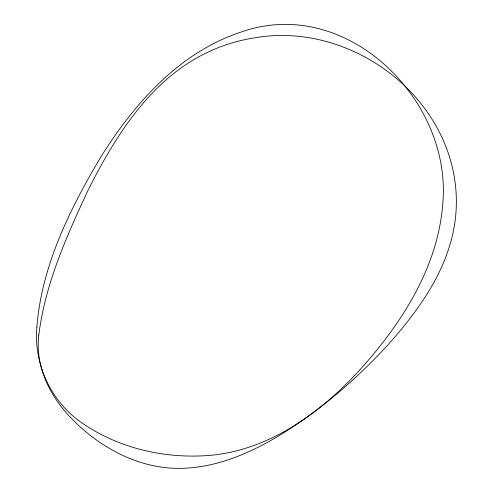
<?xml version="1.0" encoding="UTF-8"?>
<svg xmlns="http://www.w3.org/2000/svg" width="493" height="493" viewBox="0 0 493 493"><rect width="100%" height="100%" fill="white"/><g stroke="black" fill="none" stroke-linecap="round" stroke-linejoin="round"><path stroke-width="0.74" d="M36.858 327.266C33.555 365.492 52.233 404.013 84.605 424.707C120.73 448.753 165.475 458.749 208.521 455.483C268.278 450.731 319.581 413.596 359.033 370.767C401.296 324.147 438.228 267.28 442.843 202.919C451.841 99.167 345.957 -4.862 241.416 31.953C179.07 52.283 133.585 104.22 99.999 158.352C69.384 210.073 41.529 266.442 36.858 327.266M38.799 335.049C34.781 367.951 51.518 399.361 74.677 421.607A197.816 177.184 -14 0 0 92.894 437.383C117.026 455.532 146.316 467.919 176.808 468.35C212.495 468.88 246.58 454.86 276.844 437.008C318.829 411.649 356.513 379.431 389.476 343.19C419.142 309.653 446.658 271.156 454.312 226.065A179.051 160.379 -14 0 0 455.569 186.422C445.697 91.113 346.641 20.989 253.377 38.041A152.448 136.549 -14 0 0 213.642 49.577C153.471 75.164 116.712 133.486 88.383 189.559C66.783 235.913 45.14 283.832 38.799 335.049"/></g></svg>
